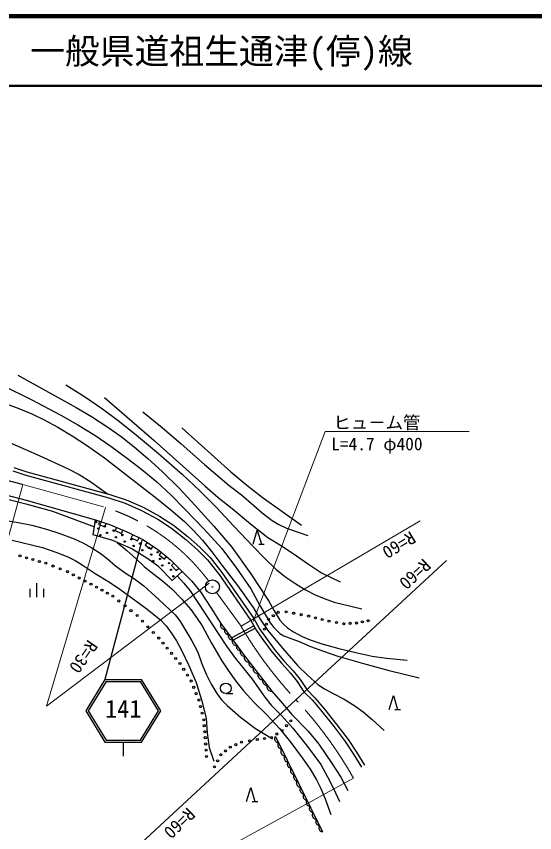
# Model space of a CAD drawing. Units: millimetres, scale not verified. Extents: x 40000 to 17617748, y -216064984 to 380000.
# Drawn here: x 214747 to 289229, y 262804 to 380000 of the extents above; entities that cross this region are included whole.
import ezdxf
from ezdxf.enums import TextEntityAlignment as Align

# ---------------------------------------------------------------- set-up
doc = ezdxf.new("R2010")
doc.units = ezdxf.units.MM
doc.header["$LTSCALE"] = 1000
doc.linetypes.add('CHAIN', pattern=[18.5, 12, -1.5, 3.5, -1.5])
for name, color, linetype, lineweight in [('M-BGD', 7, 'Continuous', 25), ('M-BMK', 2, 'CHAIN', 13), ('M-BMK-SRVR', 3, 'Continuous', 25), ('M-STR-HTXT', 7, 'Continuous', 13), ('M-STR-STRC', 7, 'Continuous', 25), ('M-TTL', 2, 'Continuous', 140), ('M-TTL-LINE', 7, 'Continuous', 50)]:
    doc.layers.add(name, color=color, linetype=linetype, lineweight=lineweight)
doc.layers.add('M-TTL-TXT', color=7, linetype='Continuous')
doc.styles.add('ＭＳ ゴシック', font='')
doc.styles.get('ＭＳ ゴシック').set_extended_font_data('MS Gothic')

msp = doc.modelspace()

# ---------------------------------------------------------------- linework, layer by layer
at = {"layer": 'M-BGD'}
for p, q in [((214261, 314763), (216102, 314144)), ((214402, 315243), (216247, 314623)), ((216102, 314144), (228055, 310887)), ((216247, 314623), (228201, 311365)), ((213061, 311365), (216169, 310531)), ((228055, 310887), (230366, 310103)), ((228201, 311365), (230546, 310569)), ((230546, 310569), (232965, 309520)), ((216169, 310531), (226138, 307719)), ((230366, 310103), (232745, 309071)), ((232965, 309520), (235338, 308220)), ((232745, 309071), (235082, 307791)), ((225776, 305579), (226138, 307719)), ((226138, 307719), (228279, 306994)), ((226735, 307517), (226575, 307044)), ((227521, 306723), (227681, 307196)), ((235082, 307791), (237027, 306531)), ((235338, 308220), (237318, 306938)), ((226575, 307044), (227521, 306723)), ((228279, 306994), (230945, 305865)), ((229152, 306624), (228957, 306164)), ((228957, 306164), (229877, 305775)), ((229877, 305775), (230072, 306235)), ((237027, 306531), (239116, 304879)), ((237318, 306938), (239436, 305263)), ((248774, 304240), (249371, 306239)), ((249371, 306239), (249972, 304241)), ((228604, 304733), (225776, 305579)), ((231270, 303604), (228604, 304733)), ((230945, 305865), (232924, 304898)), ((231486, 305601), (231267, 305152)), ((231267, 305152), (232164, 304713)), ((232164, 304713), (232383, 305162)), ((232924, 304898), (235025, 303526)), ((239116, 304879), (240771, 303433)), ((239436, 305263), (241114, 303797)), ((233492, 302193), (231270, 303604)), ((233557, 304485), (233284, 304067)), ((233284, 304067), (234120, 303521)), ((234120, 303521), (234393, 303939)), ((241114, 303797), (242594, 302302)), ((249573, 304241), (250372, 304241)), ((235025, 303526), (236884, 301993)), ((235569, 303078), (235252, 302692)), ((235252, 302692), (236022, 302057)), ((236022, 302057), (236340, 302442)), ((240771, 303433), (242220, 301969)), ((235189, 301023), (233492, 302193)), ((236884, 301993), (238582, 300299)), ((237379, 301499), (237026, 301145)), ((242220, 301969), (243896, 299862)), ((242594, 302302), (244298, 300159)), ((237129, 299005), (235189, 301023)), ((237026, 301145), (237733, 300439)), ((238582, 300299), (237129, 299005)), ((237733, 300439), (238086, 300793)), ((238582, 300299), (239919, 298956)), ((244298, 300159), (248852, 293537)), ((239919, 298956), (241195, 297403)), ((243896, 299862), (248429, 293270)), ((216671, 297812), (216672, 296613)), ((217670, 298612), (217671, 296614)), ((218669, 297814), (218670, 296615)), ((241195, 297403), (242751, 295054)), ((242751, 295054), (244120, 292820)), ((248429, 293270), (249274, 291812)), ((248852, 293537), (249695, 292082)), ((244063, 292629), (244062, 292529)), ((244062, 292529), (244085, 292397)), ((244075, 292713), (244063, 292629)), ((244120, 292820), (244075, 292713)), ((244085, 292397), (244140, 292289)), ((244120, 292820), (247556, 288179)), ((244140, 292289), (244212, 292192)), ((244212, 292192), (244299, 292108)), ((244299, 292108), (244419, 292047)), ((244419, 292047), (244514, 292019)), ((244514, 292019), (244598, 292006)), ((244598, 292006), (244714, 292017)), ((244663, 291845), (244662, 291755)), ((244674, 291920), (244663, 291845)), ((244714, 292017), (244674, 291920)), ((248837, 292445), (245638, 290722)), ((249027, 292093), (245828, 290370)), ((249695, 292082), (250774, 290558)), ((244662, 291755), (244683, 291636)), ((244683, 291636), (244733, 291539)), ((244733, 291539), (244797, 291452)), ((244797, 291452), (244876, 291376)), ((244876, 291376), (244983, 291321)), ((244983, 291321), (245069, 291296)), ((245069, 291296), (245145, 291284)), ((245145, 291284), (245249, 291295)), ((245192, 291103), (245191, 291003)), ((245191, 291003), (245215, 290871)), ((245205, 291187), (245192, 291103)), ((245249, 291295), (245205, 291187)), ((245215, 290871), (245270, 290763)), ((245270, 290763), (245341, 290667)), ((245341, 290667), (245429, 290582)), ((249274, 291812), (250371, 290263)), ((245429, 290582), (245548, 290521)), ((245548, 290521), (245644, 290493)), ((245644, 290493), (245728, 290480)), ((245728, 290480), (245844, 290492)), ((245799, 290384), (245786, 290300)), ((245786, 290300), (245786, 290200)), ((245786, 290200), (245809, 290068)), ((245844, 290492), (245799, 290384)), ((245809, 290068), (245864, 289960)), ((245864, 289960), (245936, 289864)), ((245936, 289864), (246023, 289779)), ((246023, 289779), (246143, 289719)), ((246143, 289719), (246238, 289690)), ((246238, 289690), (246322, 289677)), ((246322, 289677), (246438, 289689)), ((246387, 289516), (246386, 289426)), ((246398, 289592), (246387, 289516)), ((246438, 289689), (246398, 289592)), ((250371, 290263), (251551, 288651)), ((250774, 290558), (251944, 288959)), ((246386, 289426), (246407, 289308)), ((246407, 289308), (246457, 289210)), ((246457, 289210), (246521, 289124)), ((246521, 289124), (246600, 289048)), ((246600, 289048), (246707, 288993)), ((246707, 288993), (246793, 288967)), ((246793, 288967), (246869, 288956)), ((246869, 288956), (246973, 288966)), ((246916, 288775), (246915, 288675)), ((246915, 288675), (246938, 288543)), ((246928, 288858), (246916, 288775)), ((246973, 288966), (246928, 288858)), ((246938, 288543), (246994, 288434)), ((246994, 288434), (247065, 288338)), ((247065, 288338), (247152, 288254)), ((251551, 288651), (252834, 287122)), ((251944, 288959), (253207, 287454)), ((247152, 288254), (247272, 288193)), ((247272, 288193), (247368, 288164)), ((247368, 288164), (247452, 288152)), ((247452, 288152), (247567, 288163)), ((247510, 288059), (247498, 287967)), ((247498, 287967), (247500, 287857)), ((247500, 287857), (247529, 287712)), ((247556, 288179), (247510, 288059)), ((247529, 287712), (247592, 287595)), ((247556, 288179), (251477, 283134)), ((247592, 287595), (247673, 287491)), ((247673, 287491), (247771, 287400)), ((247771, 287400), (247904, 287336)), ((247904, 287336), (248010, 287307)), ((248010, 287307), (248103, 287296)), ((248103, 287296), (248230, 287311)), ((248188, 287203), (248178, 287118)), ((248230, 287311), (248188, 287203)), ((253207, 287454), (254537, 286043)), ((248178, 287118), (248179, 287019)), ((248179, 287019), (248206, 286887)), ((248206, 286887), (248263, 286780)), ((248263, 286780), (248337, 286686)), ((248337, 286686), (248426, 286603)), ((248426, 286603), (248547, 286545)), ((248547, 286545), (248644, 286519)), ((248644, 286519), (248728, 286508)), ((248728, 286508), (248843, 286522)), ((248797, 286403), (248785, 286310)), ((248785, 286310), (248787, 286200)), ((248787, 286200), (248816, 286056)), ((248843, 286522), (248797, 286403)), ((248816, 286056), (248880, 285938)), ((252834, 287122), (254158, 285717)), ((254537, 286043), (255516, 284790)), ((248880, 285938), (248961, 285834)), ((248961, 285834), (249059, 285744)), ((249059, 285744), (249192, 285680)), ((249192, 285680), (249298, 285651)), ((249298, 285651), (249390, 285639)), ((249390, 285639), (249518, 285655)), ((249471, 285535), (249460, 285443)), ((249460, 285443), (249462, 285333)), ((249462, 285333), (249491, 285188)), ((249518, 285655), (249471, 285535)), ((249491, 285188), (249554, 285071)), ((249554, 285071), (249635, 284966)), ((249635, 284966), (249733, 284876)), ((249733, 284876), (249866, 284812)), ((249866, 284812), (249972, 284783)), ((250065, 284772), (250192, 284787)), ((250192, 284787), (250150, 284678)), ((254158, 285717), (255110, 284498)), ((255516, 284790), (256473, 283347)), ((249972, 284783), (250065, 284772)), ((250150, 284678), (250139, 284594)), ((250139, 284594), (250141, 284494)), ((250141, 284494), (250167, 284363)), ((250167, 284363), (250225, 284256)), ((250225, 284256), (250299, 284161)), ((250299, 284161), (250388, 284079)), ((250388, 284079), (250509, 284021)), ((250509, 284021), (250605, 283995)), ((250605, 283995), (250690, 283984)), ((250690, 283984), (250805, 283998)), ((250759, 283879), (250747, 283786)), ((250747, 283786), (250749, 283676)), ((250749, 283676), (250778, 283532)), ((250805, 283998), (250759, 283879)), ((255110, 284498), (256083, 283030)), ((244855, 282768), (245854, 282769)), ((250778, 283532), (250842, 283414)), ((250842, 283414), (250923, 283310)), ((250923, 283310), (251021, 283219)), ((251021, 283219), (251154, 283156)), ((251154, 283156), (251260, 283127)), ((251260, 283127), (251352, 283115)), ((251352, 283115), (251480, 283131)), ((251477, 283134), (252711, 281663)), ((256083, 283030), (257283, 281811)), ((256473, 283347), (257652, 282149)), ((268327, 280477), (268925, 282476)), ((268925, 282476), (269526, 280478)), ((252711, 281663), (254346, 279792)), ((257283, 281811), (258649, 280200)), ((257652, 282149), (259039, 280512)), ((258649, 280200), (260408, 278006)), ((259039, 280512), (260806, 278307)), ((269127, 280478), (269926, 280478)), ((254346, 279792), (256659, 277364)), ((260408, 278006), (262022, 275877)), ((260806, 278307), (262432, 276164)), ((251966, 276633), (251904, 276535)), ((251966, 276633), (258761, 262948)), ((256659, 277364), (258214, 275532)), ((251877, 276454), (251858, 276356)), ((251858, 276356), (251858, 276222)), ((251858, 276222), (251894, 276106)), ((251904, 276535), (251877, 276454)), ((251894, 276106), (251947, 275998)), ((251947, 275998), (252018, 275900)), ((252018, 275900), (252125, 275819)), ((252125, 275819), (252214, 275774)), ((252214, 275774), (252295, 275747)), ((252295, 275747), (252411, 275738)), ((252303, 275461), (252302, 275327)), ((252321, 275560), (252303, 275461)), ((252348, 275640), (252321, 275560)), ((252411, 275738), (252348, 275640)), ((258214, 275532), (260129, 272705)), ((262022, 275877), (263182, 274079)), ((262432, 276164), (263606, 274343)), ((252302, 275327), (252338, 275211)), ((252338, 275211), (252391, 275104)), ((252391, 275104), (252462, 275005)), ((252462, 275005), (252569, 274924)), ((252569, 274924), (252659, 274880)), ((252659, 274880), (252739, 274853)), ((252756, 274647), (252736, 274539)), ((252736, 274539), (252736, 274391)), ((252736, 274391), (252775, 274264)), ((252739, 274853), (252855, 274843)), ((252786, 274735), (252756, 274647)), ((252775, 274264), (252833, 274145)), ((252855, 274843), (252786, 274735)), ((263606, 274343), (264765, 272484)), ((252833, 274145), (252912, 274037)), ((252912, 274037), (253030, 273948)), ((253030, 273948), (253128, 273899)), ((253128, 273899), (253216, 273869)), ((253216, 273869), (253344, 273859)), ((253236, 273582), (253235, 273448)), ((253235, 273448), (253271, 273332)), ((253254, 273680), (253236, 273582)), ((253281, 273761), (253254, 273680)), ((253271, 273332), (253324, 273225)), ((253344, 273859), (253281, 273761)), ((253324, 273225), (253395, 273126)), ((253395, 273126), (253502, 273045)), ((263182, 274079), (264341, 272219)), ((253502, 273045), (253592, 273000)), ((253592, 273000), (253672, 272973)), ((253672, 272973), (253788, 272964)), ((253698, 272786), (253680, 272687)), ((253680, 272687), (253680, 272553)), ((253680, 272553), (253715, 272437)), ((253725, 272866), (253698, 272786)), ((253715, 272437), (253768, 272330)), ((253788, 272964), (253725, 272866)), ((253768, 272330), (253840, 272231)), ((253840, 272231), (253947, 272151)), ((253947, 272151), (254036, 272106)), ((254036, 272106), (254116, 272079)), ((254116, 272079), (254232, 272069)), ((254170, 271971), (254143, 271891)), ((254232, 272069), (254170, 271971)), ((260129, 272705), (261365, 270754)), ((254143, 271891), (254124, 271793)), ((254124, 271793), (254124, 271659)), ((254124, 271659), (254159, 271542)), ((254159, 271542), (254213, 271435)), ((254213, 271435), (254284, 271336)), ((254284, 271336), (254391, 271256)), ((254391, 271256), (254480, 271211)), ((254480, 271211), (254561, 271184)), ((254561, 271184), (254677, 271175)), ((254569, 270898), (254568, 270764)), ((254568, 270764), (254604, 270648)), ((254587, 270996), (254569, 270898)), ((254614, 271076), (254587, 270996)), ((254677, 271175), (254614, 271076)), ((261365, 270754), (262363, 268882)), ((254604, 270648), (254657, 270540)), ((254657, 270540), (254728, 270442)), ((254728, 270442), (254835, 270361)), ((254835, 270361), (254925, 270316)), ((254925, 270316), (255005, 270289)), ((255022, 270083), (255002, 269975)), ((255002, 269975), (255002, 269828)), ((255002, 269828), (255041, 269700)), ((255005, 270289), (255121, 270280)), ((255052, 270172), (255022, 270083)), ((255041, 269700), (255099, 269582)), ((255121, 270280), (255052, 270172)), ((255099, 269582), (255178, 269474)), ((247830, 267290), (248428, 269289)), ((248428, 269289), (249029, 267291)), ((255178, 269474), (255295, 269385)), ((255295, 269385), (255394, 269335)), ((255394, 269335), (255482, 269306)), ((255482, 269306), (255610, 269295)), ((255502, 269019), (255501, 268885)), ((255501, 268885), (255537, 268768)), ((255520, 269117), (255502, 269019)), ((255547, 269197), (255520, 269117)), ((255537, 268768), (255590, 268661)), ((255610, 269295), (255547, 269197)), ((255590, 268661), (255661, 268563)), ((255661, 268563), (255768, 268482)), ((255768, 268482), (255858, 268437)), ((255858, 268437), (255938, 268410)), ((255938, 268410), (256054, 268401)), ((256054, 268401), (255991, 268303)), ((248629, 267291), (249428, 267292)), ((255964, 268222), (255946, 268124)), ((255946, 268124), (255946, 267990)), ((255946, 267990), (255981, 267874)), ((255991, 268303), (255964, 268222)), ((255981, 267874), (256034, 267766)), ((256034, 267766), (256106, 267668)), ((256106, 267668), (256213, 267587)), ((256213, 267587), (256302, 267542)), ((256302, 267542), (256382, 267515)), ((256382, 267515), (256498, 267506)), ((256409, 267327), (256390, 267229)), ((256390, 267229), (256390, 267095)), ((256436, 267408), (256409, 267327)), ((256498, 267506), (256436, 267408)), ((256390, 267095), (256425, 266979)), ((256425, 266979), (256479, 266871)), ((256479, 266871), (256550, 266773)), ((256550, 266773), (256657, 266692)), ((256657, 266692), (256746, 266647)), ((256746, 266647), (256827, 266620)), ((256827, 266620), (256943, 266611)), ((256835, 266334), (256834, 266200)), ((256834, 266200), (256870, 266084)), ((256853, 266433), (256835, 266334)), ((256880, 266513), (256853, 266433)), ((256870, 266084), (256923, 265977)), ((256943, 266611), (256880, 266513)), ((256923, 265977), (256994, 265878)), ((256994, 265878), (257101, 265797)), ((257101, 265797), (257191, 265753)), ((257191, 265753), (257271, 265725)), ((257288, 265520), (257268, 265412)), ((257268, 265412), (257268, 265264)), ((257268, 265264), (257307, 265137)), ((257271, 265725), (257387, 265716)), ((257318, 265608), (257288, 265520)), ((257307, 265137), (257365, 265018)), ((257387, 265716), (257318, 265608)), ((257365, 265018), (257444, 264910)), ((257444, 264910), (257561, 264821)), ((257561, 264821), (257660, 264772)), ((257660, 264772), (257748, 264742)), ((257748, 264742), (257876, 264732)), ((257768, 264455), (257767, 264321)), ((257767, 264321), (257803, 264205)), ((257786, 264553), (257768, 264455)), ((257813, 264634), (257786, 264553)), ((257803, 264205), (257856, 264098)), ((257876, 264732), (257813, 264634)), ((257856, 264098), (257927, 263999)), ((257927, 263999), (258034, 263918)), ((258034, 263918), (258124, 263873)), ((258124, 263873), (258204, 263846)), ((258204, 263846), (258320, 263837)), ((258257, 263739), (258230, 263659)), ((258320, 263837), (258257, 263739)), ((258230, 263659), (258212, 263560)), ((258212, 263560), (258212, 263426)), ((258212, 263426), (258247, 263310)), ((258247, 263310), (258300, 263203)), ((258300, 263203), (258372, 263104)), ((258372, 263104), (258479, 263024)), ((258479, 263024), (258568, 262979)), ((258568, 262979), (258648, 262952)), ((258648, 262952), (258764, 262942))]:
    msp.add_line(p, q, dxfattribs=at)
for points in [[(214970, 328503), (223348, 323827), (225557, 322527), (227912, 321017), (229792, 319687), (231688, 318218), (233668, 316529), (235725, 314631), (238138, 312240), (240458, 309794), (243138, 306829), (245719, 303810), (248434, 299945), (251022, 296051), (251777, 294642), (252601, 293321), (253115, 292731), (253724, 292214), (254580, 291645), (255813, 290981), (256980, 290482), (258493, 289964), (261094, 289240), (263736, 288608), (265891, 288166), (267932, 287850), (270903, 287571)], [(212695, 327060), (216968, 324923), (221137, 322722), (223570, 321361), (226016, 319875), (228326, 318299), (230743, 316523), (232787, 314961), (234942, 313179), (237010, 311235), (238985, 309238), (241697, 306429), (244278, 303596), (246383, 300770), (248437, 297817), (249750, 295408), (251233, 292934), (251755, 292264), (252594, 291405), (253187, 291048), (253934, 290755), (255376, 290249), (257030, 289551), (258863, 288839), (260949, 288145), (264646, 287068), (268323, 286101), (272638, 285021)], [(221853, 327114), (224553, 325402), (227141, 323637), (229392, 321974), (231708, 320133), (235191, 317217), (238608, 314221), (241060, 311945), (243472, 309556), (245995, 306789), (248764, 303909), (250348, 302239), (252068, 300593), (253490, 299489), (254918, 298509), (256284, 297678), (257676, 296958), (258960, 296402), (260395, 295904), (264405, 294945)], [(210794, 325274), (215110, 323677), (216954, 322916), (218754, 322064), (220690, 321022), (222751, 319791), (224963, 318343), (227410, 316612), (234938, 310792), (236967, 309165), (238924, 307459), (240134, 306279), (241486, 304808), (242860, 303144), (244300, 301227), (246531, 298283), (248771, 295148), (249799, 293433), (250887, 291849), (252985, 289283), (255216, 286743), (256567, 285401), (258070, 284083), (259052, 283455), (260291, 282799), (261857, 281953), (263383, 281002), (264567, 280146), (265880, 279061), (267619, 277456)], [(227426, 325279), (234573, 319124), (241813, 312584), (243746, 310932), (245785, 309322), (248376, 307143), (250900, 305172), (252953, 303929), (255012, 302557), (256710, 301336), (258614, 300109), (261284, 298827)], [(232948, 323238), (235710, 320990), (238432, 318640), (241772, 315675), (245353, 312650), (247093, 311308), (248889, 309780), (250092, 308720), (251515, 307628), (252475, 307050), (253557, 306525), (256628, 305469)], [(238521, 320942), (245563, 314614), (247864, 312692), (250084, 310971), (255707, 306950)], [(214105, 318654), (218036, 316950), (222210, 315025), (223764, 314208), (225478, 313180), (227865, 311456)], [(196463, 312137), (197194, 311801), (197877, 311620), (198670, 311581), (199684, 311661), (201702, 311791), (203803, 311823), (206001, 311760), (208221, 311588), (210157, 311347), (212322, 310968), (216100, 310028), (219951, 308956), (225965, 306697)], [(212071, 307809), (215034, 307352), (216990, 306939), (219088, 306381), (220989, 305762), (223045, 304974), (224321, 304397), (225614, 303696), (226785, 302929), (227778, 302163), (228998, 301129), (230380, 300104), (231719, 299228), (233055, 298222), (235237, 296279), (237551, 294071), (238221, 293198), (238971, 292015), (239972, 290350), (240806, 288725), (241402, 287028), (242062, 285485), (242746, 284134), (243649, 282625), (244267, 281839), (245022, 281057), (246972, 279401), (249105, 277743), (251576, 276293)], [(214146, 304802), (218531, 303731), (220427, 303094), (222129, 302414), (223183, 301892), (224203, 301266), (226071, 300008), (228116, 298756), (229607, 297782), (231214, 296598), (233374, 295017), (235444, 293362), (236262, 292483), (237021, 291500), (237778, 290323), (238487, 289019), (239556, 286786), (240593, 284355), (241336, 281869), (242008, 279256), (242169, 277148), (242465, 275027), (243108, 273088)], [(229252, 304459), (230644, 303320), (231956, 302113), (233121, 301019), (234322, 300045), (235762, 298965), (237089, 297821), (238473, 296376), (239806, 294826), (240648, 293708), (241428, 292493), (242798, 289996), (244297, 287483), (245217, 286023), (246268, 284564), (247441, 283108), (248907, 281471), (250672, 279755), (252554, 277758), (254193, 275731), (255975, 273355), (256973, 271925), (257903, 270384), (258511, 269130), (259103, 267645), (259954, 265435)], [(237859, 299656), (238821, 298637), (239742, 297503), (244930, 289593), (246230, 287822), (247500, 286264), (248623, 284859), (249548, 283548), (250463, 282236), (251362, 281128), (252902, 279559), (254473, 277799), (256568, 275185), (258491, 272585), (259467, 270839), (260309, 269135), (261179, 267276)]]:
    msp.add_lwpolyline(points, dxfattribs=at)
for centre, major_axis in [((226192, 307402), (-0.1, 99.9)), ((226516, 306458), (-0.1, 99.9)), ((227461, 306782), (-0.1, 99.9)), ((227786, 305837), (-0.1, 99.9)), ((228731, 306161), (-0.1, 99.9)), ((226841, 305513), (-0.1, 99.9)), ((229055, 305217), (-0.1, 99.9)), ((230000, 305541), (-0.1, 99.9)), ((231269, 304921), (-0.1, 99.9)), ((230324, 304596), (-0.1, 99.9)), ((231594, 303976), (-0.1, 99.9)), ((232539, 304300), (-0.1, 99.9)), ((233808, 303680), (-0.1, 99.9)), ((215276, 302535), (0, 150)), ((216203, 302272), (0, 150)), ((232863, 303355), (-0.1, 99.9)), ((234132, 302735), (-0.1, 99.9)), ((235077, 303059), (-0.1, 99.9)), ((217130, 302009), (0, 150)), ((218058, 301745), (0, 150)), ((218985, 301482), (0, 150)), ((220021, 301079), (0, 150)), ((234457, 301790), (-0.1, 99.9)), ((235402, 302114), (-0.1, 99.9)), ((235726, 301169), (-0.1, 99.9)), ((236671, 301494), (-0.1, 99.9)), ((221057, 300676), (0, 150)), ((222093, 300273), (0, 150)), ((236995, 300549), (-0.1, 99.9)), ((222940, 299823), (0, 150)), ((223787, 299373), (0, 150)), ((224634, 298923), (0, 150)), ((237320, 299604), (-0.1, 99.9)), ((225481, 298473), (0, 150)), ((226266, 298047), (0, 150)), ((227051, 297620), (0, 150)), ((227835, 297193), (0, 150)), ((228620, 296767), (0, 150)), ((229491, 296069), (0, 150)), ((230361, 295370), (0, 150)), ((231232, 294672), (0, 150)), ((252373, 294432), (0, 150)), ((253513, 294504), (0, 150)), ((254594, 294303), (0, 150)), ((255675, 294102), (0, 150)), ((232102, 293973), (0, 150)), ((232879, 293166), (0, 150)), ((250984, 293469), (0, 150)), ((251679, 293950), (0, 150)), ((256756, 293901), (0, 150)), ((257730, 293652), (0, 150)), ((258704, 293404), (0, 150)), ((259678, 293155), (0, 150)), ((260747, 292978), (0, 150)), ((262725, 292854), (0, 150)), ((263633, 292908), (0, 150)), ((264470, 293069), (0, 150)), ((265308, 293230), (0, 150)), ((233657, 292359), (0, 150)), ((250415, 292008), (0, 150)), ((250700, 292738), (0, 150)), ((261816, 292800), (0, 150)), ((234434, 291552), (0, 150)), ((235211, 290745), (0, 150)), ((235821, 290014), (0, 150)), ((236430, 289284), (0, 150)), ((237040, 288553), (0, 150)), ((237649, 287822), (0, 150)), ((238259, 287092), (0, 150)), ((238798, 286253), (0, 150)), ((239337, 285415), (0, 150)), ((239876, 284576), (0, 150)), ((240239, 283665), (0, 150)), ((244854, 283527), (-1, 759)), ((240603, 282754), (0, 150)), ((240966, 281843), (0, 150)), ((241205, 280901), (0, 150)), ((241444, 279959), (0, 150)), ((241683, 279017), (0, 150)), ((254188, 278849), (0, 150)), ((241756, 278157), (0, 150)), ((253567, 278165), (0, 150)), ((241829, 277298), (0, 150)), ((241902, 276438), (0, 150)), ((251425, 276454), (0, 150)), ((252185, 276967), (0, 150)), ((252946, 277481), (0, 150)), ((241960, 275540), (0, 150)), ((246299, 275440), (0, 150)), ((247107, 275798), (0, 150)), ((248240, 275986), (0, 150)), ((249374, 276173), (0, 150)), ((250399, 276314), (0, 150)), ((242017, 274642), (0, 150)), ((244808, 274538), (0, 150)), ((245492, 275083), (0, 150)), ((242075, 273744), (0, 150)), ((243676, 273124), (0, 150)), ((244125, 273994), (0, 150)), ((243226, 272254), (0, 150))]:
    msp.add_ellipse(centre, major_axis=major_axis, ratio=1, dxfattribs=at)
at = {"layer": 'M-BMK'}
for p, q in [((215699, 312784), (227585, 309495)), ((243508, 297280), (247037, 292438))]:
    msp.add_line(p, q, dxfattribs=at)
for centre, major_axis, start_param, end_param in [((202318, 264658), (4093, 49784), 6.0940267, 6.590706), ((218392, 280968), (2456, 29871), 5.4356272, 6.0534777), ((298689, 322854), (4912, 59741), 2.1850213, 2.4052551), ((211077, 241021), (4912, 59741), 5.3112723, 5.5446149)]:
    msp.add_ellipse(centre, major_axis=major_axis, ratio=1, start_param=start_param, end_param=end_param, dxfattribs=at)
at = {"layer": 'M-BMK-SRVR'}
for major_axis in [(-1, 999), (0, 40)]:
    msp.add_ellipse((242920, 298087), major_axis=major_axis, ratio=1, dxfattribs=at)
at = {"layer": 'M-STR-HTXT'}
for p, q in [((248783, 293105), (259120, 320383)), ((259120, 320383), (279834, 320399)), ((215699, 312784), (207705, 283899)), ((227585, 309495), (219064, 280989)), ((247037, 292438), (272770, 307554)), ((254929, 281889), (276569, 301886)), ((219064, 280989), (242475, 298625)), ((254929, 281889), (232772, 261375)), ((237082, 256348), (263190, 270641))]:
    msp.add_line(p, q, dxfattribs=at)
at = {"layer": 'M-STR-STRC'}
for p, q in [((232780, 304761), (227474, 284784)), ((227474, 284784), (232741, 284788)), ((235506, 280295), (232741, 284788)), ((227474, 284784), (224716, 280286)), ((227642, 284485), (225068, 280287)), ((227642, 284485), (232574, 284488)), ((235154, 280295), (232574, 284488)), ((224716, 280286), (227481, 275793)), ((225068, 280287), (227649, 276093)), ((229959, 280367), (230111, 280291)), ((232580, 276097), (235154, 280295)), ((232748, 275797), (235506, 280295)), ((227481, 275793), (232748, 275797)), ((227649, 276093), (232580, 276097)), ((230115, 275795), (230116, 273797))]:
    msp.add_line(p, q, dxfattribs=at)
at = {"layer": 'M-TTL'}
msp.add_line((680000, 380000), (40000, 380000), dxfattribs=at)
at = {"layer": 'M-TTL-LINE'}
msp.add_line((40000, 370000), (680000, 370000), dxfattribs=at)

# ---------------------------------------------------------------- texts
at = {"layer": 'M-STR-HTXT', "style": 'ＭＳ ゴシック'}
for s, rotation, p in [('ヒュ－ム管', 0.044, (260311, 320209)), ('L=4.7 φ400', 0.044, (260001, 317138)), ('R=60', 211.144, (271110, 306639)), ('R=60', 222.944, (272865, 302682)), ('R=30', 235.344, (224620, 290938)), ('R=60', 224.044, (238972, 266940))]:
    msp.add_text(s, height=1833, rotation=rotation, dxfattribs=at).set_placement(p, align=Align.BOTTOM_LEFT)
at = {"layer": 'M-STR-STRC', "style": 'ＭＳ ゴシック'}
msp.add_text('141', height=2566, rotation=0.044, dxfattribs=at).set_placement((227490, 278540), align=Align.BOTTOM_LEFT)
at = {"layer": 'M-TTL-TXT', "style": 'ＭＳ ゴシック'}
msp.add_text('一般県道祖生通津(停)線', height=3666, dxfattribs=at).set_placement((216734, 375000), align=Align.MIDDLE_LEFT)

doc.saveas('drawing.dxf')
